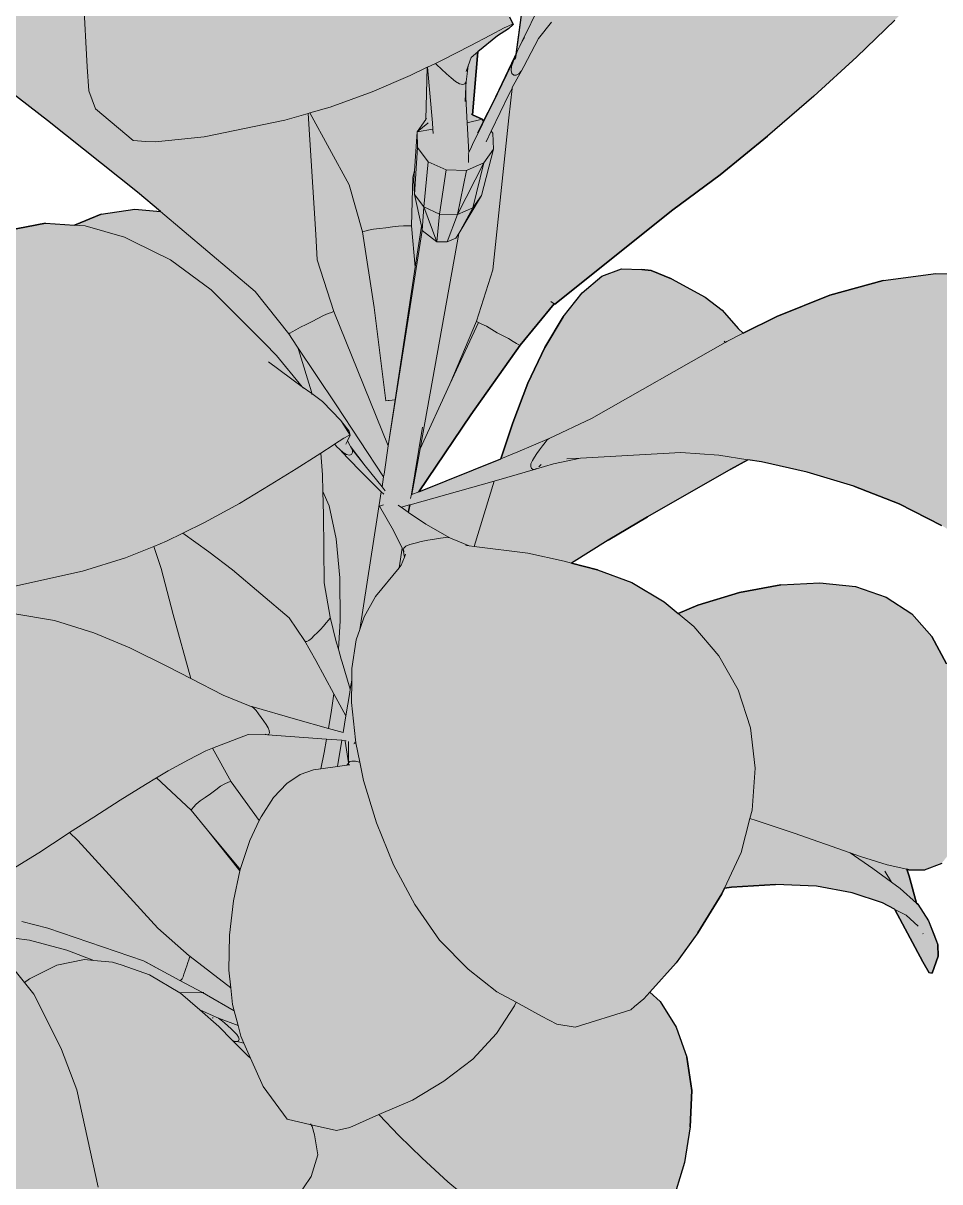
# Model space of a CAD drawing. Header units: millimetres. Extents: x 488786 to 747986, y 25193 to 95000.
# Drawn here: x 583467.5 to 583551.8, y 80775.9 to 80882.5 of the extents above; entities that cross this region are included whole.
import ezdxf

# ---------------------------------------------------------------- set-up
doc = ezdxf.new("R2010")
doc.units = ezdxf.units.MM
doc.layers.add('25. 255', color=255, linetype='Continuous')
doc.layers.add('6. FUR1', color=181, linetype='Continuous')
doc.layers.add('7. FUR2', color=241, linetype='Continuous', lineweight=5)

# ---------------------------------------------------------------- blocks, each defined once
blk = doc.blocks.new('YUHIHA_Accessory_Plant_LeafBranch_A_Plan', base_point=(63907.7, -72136.76))
at = {"layer": '25. 255'}
h = blk.add_hatch(color=256, dxfattribs=at)
h.dxf.hatch_style = 1
h.paths.add_polyline_path([(63725.71, -72048.84), (63726.68, -72043.89), (63728.52, -72040.27), (63731.35, -72037.25), (63735.1, -72034.92), (63739.67, -72033.4), (63744.98, -72032.79), (63750.76, -72033.01), (63756.74, -72033.95), (63759.19, -72034.6), (63760.84, -72031.55), (63763.59, -72028.29), (63766.83, -72025.95), (63770.4, -72024.46), (63774.14, -72023.81), (63777.12, -72023.92), (63776.72, -72023.42), (63775.13, -72020.96), (63774.18, -72018.8), (63773.9, -72016.91), (63773.92, -72016.81), (63770.04, -72012.88), (63766.44, -72008.68), (63763.47, -72004.53), (63761.3, -72000.54), (63760.1, -71996.86), (63759.86, -71993.48), (63760.56, -71990.41), (63761.28, -71989.22), (63761.39, -71985.76), (63762.35, -71981.95), (63765.44, -71975.32), (63767.67, -71972.08), (63768.41, -71971.23), (63769.27, -71970.6), (63773.95, -71967.91), (63774.87, -71967.47), (63778.79, -71967.04), (63782.89, -71966.9), (63786.39, -71967.4), (63789.98, -71968.66), (63793.34, -71970.93), (63796.38, -71974.07), (63799.03, -71977.93), (63801.21, -71982.36), (63801.87, -71975.37), (63802.08, -71975.39), (63802.19, -71975.4), (63805.61, -71975.71), (63805.71, -71975.72), (63805.92, -71975.74), (63805.17, -71984.37), (63804.77, -71991.4), (63805.04, -71995.86), (63808.67, -72008.09), (63809.3, -72009.97), (63809.51, -72009.48), (63811.44, -72005.87), (63813.95, -72002.64), (63816.97, -71999.94), (63817.76, -71999.47), (63818.93, -71994.16), (63820.45, -71989.27), (63822.31, -71985.1), (63824.51, -71981.85), (63827.03, -71979.52), (63829.87, -71978.13), (63833.02, -71977.66), (63834.18, -71977.64), (63837.5, -71978.02), (63841.55, -71979.2), (63846.91, -71981.79), (63851.14, -71984.34), (63853.8, -71985.19), (63857.33, -71986.53), (63858.76, -71987.23), (63861, -71989), (63861.58, -71989.85), (63862.71, -71991.67), (63862.82, -71994.03), (63861.95, -71996.87), (63860.19, -72000.16), (63857.59, -72003.87), (63854.21, -72007.94), (63850.39, -72012.06), (63852.45, -72015.22), (63852.98, -72016.38), (63853.39, -72017.64), (63853.37, -72018.16), (63853.59, -72018.31), (63858.07, -72022.38), (63860.48, -72025.19), (63861.5, -72026.2), (63862.52, -72027.59), (63862.79, -72029.24), (63862.57, -72029.85), (63863.98, -72031.46), (63864.29, -72030.93), (63864.08, -72031.58), (63864.19, -72031.71), (63864.26, -72031.51), (63864.24, -72031.77), (63864.28, -72031.8), (63867.02, -72035.69), (63870.98, -72043.66), (63871.37, -72044.87), (63871.47, -72045.39), (63871.42, -72047.69), (63871.16, -72051.22), (63870.45, -72052.57), (63869.07, -72053.72), (63865.6, -72056.5), (63862.96, -72057.88), (63865.53, -72059.61), (63870.12, -72063.38), (63874.31, -72067.59), (63878.06, -72072.19), (63881.34, -72077.13), (63884.13, -72082.37), (63886.16, -72087.29), (63888.32, -72086.45), (63891.72, -72085.55), (63895.22, -72085.17), (63895.54, -72085.18), (63895.89, -72084.81), (63898.24, -72083.06), (63900.63, -72081.95), (63903.07, -72081.53), (63906.36, -72081.99), (63908.11, -72082.5), (63909.15, -72083), (63912.49, -72084.84), (63915.3, -72087.33), (63916.1, -72088), (63918.32, -72078.27), (63922.25, -72058.66), (63923, -72055.37), (63923.72, -72052.63), (63924.45, -72050.48), (63925.27, -72048.92), (63926.21, -72047.98), (63928.1, -72047.54), (63929.74, -72047.76), (63932.4, -72048.93), (63934.04, -72050.06), (63936.54, -72050.7), (63940.18, -72051.81), (63941.38, -72052.24), (63942.63, -72051.9), (63946.13, -72051.01), (63948.77, -72050.78), (63952.53, -72050.67), (63956.47, -72051.3), (63959.56, -72052.65), (63962.21, -72054.73), (63964.29, -72057.49), (63965.68, -72060.85), (63966.28, -72064.73), (63966.16, -72068.96), (63965.41, -72073.33), (63964.1, -72077.63), (63962.32, -72081.69), (63960.3, -72085.51), (63954.82, -72093.93), (63956.19, -72093.52), (63959.26, -72092.71), (63961.72, -72092.21), (63963.59, -72092.06), (63964.9, -72092.32), (63965.68, -72093.03), (63966.13, -72093.77), (63966.4, -72094.84), (63966.68, -72097.84), (63966.59, -72098.26), (63972.52, -72092.69), (63975.41, -72089.65), (63978.29, -72086.39), (63980.6, -72083.48), (63978.84, -72080.28), (63976.76, -72076.93), (63972.37, -72070.23), (63970.36, -72066.95), (63968.66, -72063.75), (63967.31, -72060.82), (63965.61, -72055.3), (63965.44, -72054.42), (63966.48, -72053.11), (63968.5, -72050.98), (63970.2, -72050.17), (63974.89, -72048.91), (63979.17, -72047.99), (63983.66, -72047.62), (63988.26, -72047.94), (63992.54, -72049.31), (63996.3, -72051.61), (63999.35, -72054.75), (64001.51, -72058.62), (64002.58, -72063.13), (64002.68, -72068.05), (64001.91, -72073.15), (64000.37, -72078.21), (64000.11, -72078.86), (63999.53, -72080.09), (64000.28, -72081.02), (64001.66, -72083.79), (64002.22, -72086.64), (64002.34, -72087.36), (64002.03, -72090.18), (64000.73, -72092.9), (63998.37, -72095.41), (63995.18, -72097.65), (63991.36, -72099.58), (63987.13, -72101.12), (63986.16, -72101.36), (63985.42, -72102.49), (63982.5, -72107.54), (63978.94, -72113.92), (63979.99, -72114.06), (63987.26, -72109.6), (63994.26, -72105.13), (63994.46, -72105.01), (63998.39, -72102), (64007.85, -72091.17), (64014.75, -72082.67), (64021.3, -72074.28), (64028.53, -72064.9), (64030.02, -72063.18), (64031.16, -72062.25), (64032.01, -72062.15), (64032.98, -72062.58), (64033.54, -72063.21), (64035.84, -72066.07), (64038.04, -72071.95), (64039.13, -72073.18), (64042.49, -72075.47), (64045.57, -72078.32), (64047.87, -72081.27), (64049.93, -72084.09), (64050.96, -72087), (64051.19, -72088.06), (64051.18, -72091.02), (64050.01, -72093.89), (64047.63, -72096.62), (64043.99, -72099.14), (64039.38, -72101.39), (64034.09, -72103.3), (64028.38, -72104.81), (64022.56, -72105.85), (64016.92, -72106.53), (64001.82, -72107.77), (63996.68, -72109.19), (63996.63, -72109.2), (63983.18, -72114.48), (64011.83, -72118.29), (64016.26, -72117.6), (64017.48, -72117.52), (64021.65, -72117.97), (64022.43, -72117.89), (64022.31, -72117.72), (64021.86, -72116.58), (64021.48, -72115.44), (64022.85, -72110.57), (64024.23, -72109.24), (64026.35, -72108.09), (64032.53, -72105.18), (64036.74, -72103.64), (64041.05, -72102.43), (64045.03, -72101.86), (64048.47, -72101.85), (64051.16, -72102.34), (64052.88, -72103.27), (64053.42, -72104.58), (64053.4, -72105.79), (64052.46, -72108.79), (64055.24, -72106.84), (64058.93, -72104.05), (64062.61, -72101.12), (64066.16, -72098.15), (64069.47, -72095.26), (64075.09, -72090.16), (64077.43, -72088.17), (64079.5, -72086.7), (64081.33, -72085.85), (64084.1, -72085.45), (64085.81, -72085.8), (64086.29, -72086.09), (64087.4, -72087.58), (64089.98, -72090.79), (64092.7, -72095.21), (64094.07, -72098.2), (64095.7, -72102.64), (64096.48, -72107.58), (64096.13, -72111.71), (64094.7, -72115.58), (64092.23, -72119.05), (64088.72, -72121.95), (64084.22, -72124.15), (64079, -72125.65), (64073.34, -72126.48), (64067.51, -72126.64), (64061.78, -72126.16), (64056.26, -72125.29), (64048.24, -72123.34), (64047.63, -72126.21), (64046.51, -72128.36), (64055.28, -72130.25), (64060.56, -72131.89), (64065.73, -72133.83), (64070.51, -72136.31), (64074.72, -72139.24), (64078.17, -72142.55), (64080.69, -72146.17), (64082.09, -72150.01), (64082.42, -72153.99), (64081.74, -72158.01), (64079.87, -72162.56), (64077.43, -72166.35), (64074.24, -72170.04), (64072.2, -72172.12), (64067.52, -72176.04), (64066.39, -72176.62), (64065.8, -72176.88), (64064.08, -72177.78), (64063.12, -72178.25), (64062.59, -72178.17), (64062.21, -72177.55), (64061.86, -72176.06), (64061.02, -72172), (64060.34, -72168.87), (64059.39, -72165.17), (64058.14, -72161.06), (64056.51, -72156.72), (64054.44, -72152.35), (64052.07, -72148.07), (64049.55, -72144.04), (64046.99, -72140.4), (64044.55, -72137.3), (64043.86, -72136.52), (64043.45, -72138.05), (64042.59, -72139.43), (64043.33, -72147.9), (64042.37, -72153.07), (64041.69, -72154.04), (64041.02, -72154.95), (64039.56, -72154.99), (64037.25, -72154.16), (64034.01, -72152.44), (64030.5, -72150.25), (64032.31, -72154.2), (64032.98, -72158.19), (64032.58, -72162.1), (64031.18, -72165.86), (64028.54, -72170.03), (64025.45, -72173.26), (64021.65, -72176.33), (64013.95, -72180.96), (64011.37, -72181.9), (64010.59, -72182.3), (64009.41, -72182.69), (64008.89, -72182.76), (64008.7, -72182.33), (64008.91, -72180.22), (64008.97, -72178.23), (64008.95, -72175.38), (64008.76, -72171.82), (64008.29, -72167.71), (64007.47, -72163.18), (64006.18, -72158.4), (64004.55, -72153.54), (64002.69, -72148.81), (64000.71, -72144.38), (63998.73, -72140.45), (63997.04, -72137.42), (63995.07, -72140.15), (63994.89, -72140.94), (63995.03, -72147.52), (63994.03, -72150.94), (63993.73, -72151.37), (63993.18, -72151.87), (63992.48, -72151.45), (63991.56, -72150.56), (63989.47, -72147.7), (63989.31, -72147.18), (63989.33, -72146.77), (63989.82, -72145.2), (63988.78, -72143.9), (63986.06, -72140.82), (63982.97, -72137.55), (63979.67, -72134.22), (63976.35, -72130.99), (63973.17, -72127.98), (63969.65, -72124.89), (63969.38, -72125.4), (63967.24, -72129.04), (63965.35, -72131.86), (63963.9, -72133.52), (63965.05, -72134.77), (63965.72, -72135.58), (63966.32, -72135.39), (63969.21, -72135.01), (63971.69, -72135.37), (63973.74, -72136.55), (63974.57, -72137.22), (63975.7, -72138.23), (63976.58, -72139.42), (63978.24, -72142.35), (63978.66, -72143.16), (63979.78, -72146.64), (63981.22, -72149.81), (63983.03, -72154.59), (63983.73, -72157.44), (63984.33, -72161.94), (63983.93, -72166.8), (63982.56, -72170.31), (63980.13, -72173.35), (63976.71, -72175.82), (63972.36, -72177.64), (63972.46, -72177.63), (63976.28, -72177.17), (63979.87, -72177.3), (63983.33, -72177.96), (63985.4, -72178.66), (63985.97, -72178.89), (63988.85, -72179.93), (63989.6, -72180.5), (63990.11, -72181.04), (63992.26, -72185.89), (63992.62, -72187.22), (63992.72, -72192.88), (63992.47, -72197.87), (63991.67, -72202.56), (63990.1, -72207.2), (63987.54, -72211.28), (63984.14, -72214.66), (63980.04, -72217.21), (63975.38, -72218.81), (63970.33, -72219.32), (63965.09, -72218.86), (63963.93, -72218.57), (63963.3, -72221.09), (63961.85, -72224.99), (63959.66, -72228.59), (63957.9, -72231.38), (63956.54, -72232.45), (63957.84, -72236), (63958.73, -72240.67), (63958.64, -72245.15), (63957.61, -72249.34), (63955.68, -72253.17), (63952.88, -72256.55), (63949.26, -72259.4), (63948.59, -72259.88), (63945.33, -72261.92), (63941.83, -72263.65), (63937.21, -72265.36), (63936, -72265.74), (63934.7, -72265.86), (63930.83, -72265.95), (63930.8, -72265.95), (63929.76, -72265.99), (63929.18, -72265.95), (63928.51, -72265.65), (63925.14, -72262.69), (63923.84, -72260.56), (63922.75, -72257.7), (63922.08, -72254.04), (63921.74, -72249.76), (63921.68, -72245.01), (63921.69, -72244.41), (63921.64, -72244.45), (63920.76, -72244.97), (63917, -72246.9), (63912.32, -72248.39), (63905.14, -72249.61), (63903.89, -72249.79), (63900.3, -72249.7), (63898.18, -72249.81), (63895.47, -72249.59), (63894.42, -72249.06), (63893.2, -72248.41), (63892.07, -72247.21), (63891.24, -72245.27), (63890.93, -72242.42), (63891.07, -72238.75), (63891.55, -72234.39), (63892.3, -72229.45), (63893.23, -72224.05), (63894.29, -72218.42), (63895.45, -72212.79), (63896.66, -72207.4), (63897.89, -72202.52), (63898.38, -72200.7), (63897.56, -72198.34), (63895.51, -72189.07), (63895.01, -72183.78), (63895.1, -72182.44), (63895.21, -72181.08), (63898.38, -72176.5), (63900.14, -72175.63), (63900.53, -72175.57), (63900.53, -72175.54), (63897.88, -72167.85), (63889.81, -72169.3), (63887.46, -72169.8), (63887.13, -72169.9), (63891.46, -72187.04), (63892.36, -72191.79), (63892.89, -72196.47), (63893.01, -72200.92), (63892.69, -72204.97), (63891.88, -72208.45), (63890.55, -72211.2), (63888.71, -72213.24), (63886.41, -72214.58), (63882.84, -72215.52), (63879.79, -72215.56), (63876.11, -72215.16), (63873.19, -72214.42), (63867.58, -72212.69), (63867.41, -72212.69), (63867.27, -72212.69), (63864.98, -72213.03), (63862.14, -72212.79), (63860.72, -72212.32), (63860.13, -72211.79), (63859.55, -72211.06), (63859.62, -72209.7), (63860.26, -72207.71), (63861.4, -72205.1), (63862.97, -72201.91), (63864.89, -72198.14), (63867.07, -72193.99), (63867.28, -72193.61), (63863.27, -72193.49), (63859.21, -72193.04), (63857.17, -72193.22), (63854.45, -72193.29), (63854.12, -72193.26), (63853.87, -72193.65), (63851.5, -72195.75), (63851.08, -72195.99), (63848.33, -72197.46), (63846.02, -72198), (63844.44, -72200.6), (63842.16, -72202.89), (63839.35, -72204.61), (63837.44, -72205.24), (63843.06, -72209.29), (63844.56, -72210.42), (63845.44, -72211.21), (63845.67, -72211.71), (63845.11, -72212.46), (63844.78, -72212.65), (63841.44, -72214.37), (63839.88, -72214.84), (63834.87, -72215.7), (63833.6, -72216.25), (63833, -72222.09), (63831.95, -72226.14), (63830.3, -72230.11), (63827.93, -72233.54), (63825.01, -72236.28), (63821.7, -72238.21), (63818.18, -72239.21), (63814.6, -72239.14), (63812.02, -72238.4), (63809.41, -72238.87), (63806.29, -72238.68), (63804.02, -72237.95), (63805.73, -72240.16), (63812.43, -72248.34), (63818.77, -72255.81), (63825.12, -72263.21), (63825.95, -72264.36), (63826.06, -72264.96), (63825.29, -72265.73), (63820.81, -72267.34), (63818.81, -72267.67), (63812.58, -72267.89), (63811.57, -72268.13), (63809.97, -72269.01), (63805.49, -72272.72), (63802.38, -72274.47), (63799.9, -72275.27), (63797.43, -72276.12), (63794.16, -72275.99), (63793.76, -72276.78), (63792.27, -72278.19), (63789.42, -72279.54), (63787.02, -72279.97), (63783.04, -72279.99), (63783.47, -72281.89), (63784.25, -72286.17), (63784.75, -72290.17), (63784.89, -72293.77), (63784.62, -72296.92), (63783.91, -72299.59), (63782.7, -72301.76), (63780.95, -72303.39), (63778.81, -72304.8), (63776.78, -72305.68), (63774.33, -72306.27), (63773.51, -72306.44), (63771.32, -72306.44), (63766.92, -72306.62), (63762.95, -72306.45), (63759.35, -72305.74), (63756.9, -72304.96), (63756.14, -72304.58), (63753.26, -72303.03), (63751.05, -72300.7), (63749.53, -72297.69), (63748.74, -72294.09), (63748.73, -72289.98), (63749.53, -72285.46), (63751, -72280.73), (63753.05, -72276), (63755.52, -72271.47), (63758.32, -72267.34), (63761.31, -72263.57), (63769.07, -72254.68), (63770.75, -72251.34), (63770.78, -72251.28), (63768.86, -72248.73), (63768.68, -72247.96), (63769.18, -72247.67), (63770.31, -72247.26), (63772.41, -72246.18), (63774.08, -72240.63), (63773.31, -72240.05), (63773.22, -72239.85), (63772.05, -72241.3), (63769.02, -72245.18), (63767.44, -72249.53), (63765.52, -72254.16), (63763.51, -72258.3), (63761.48, -72261.78), (63759.45, -72264.42), (63757.48, -72266.04), (63755.53, -72266.7), (63753.57, -72266.43), (63752.44, -72266.2), (63750.51, -72265.11), (63750.4, -72265.04), (63750.26, -72265.17), (63746.36, -72267.54), (63742.34, -72269.23), (63738.31, -72270.14), (63734.44, -72270.17), (63730.85, -72269.22), (63727.64, -72267.4), (63724.89, -72264.78), (63722.68, -72261.47), (63721.09, -72257.57), (63719.92, -72253.58), (63719.33, -72250.19), (63718.92, -72245.65), (63718.93, -72244.6), (63719.14, -72243.45), (63720.9, -72240.35), (63721.85, -72240), (63724.62, -72240.39), (63729.75, -72241.76), (63732.06, -72242.48), (63734.25, -72240.99), (63738.38, -72238.41), (63743.03, -72235.7), (63747.97, -72233), (63752.96, -72230.45), (63757.9, -72228.22), (63770.33, -72222.02), (63770.38, -72222.06), (63774.26, -72219), (63780.03, -72213.68), (63786.21, -72207.77), (63778.18, -72209.15), (63776.42, -72212.16), (63774.29, -72215.42), (63772.08, -72218.3), (63769.85, -72220.71), (63767.67, -72222.51), (63765.58, -72223.62), (63763.65, -72223.91), (63761.86, -72223.45), (63761.02, -72223.16), (63759.36, -72222.04), (63756.68, -72219.72), (63755.39, -72218.23), (63754.3, -72216.29), (63753.97, -72215.75), (63750.62, -72216.61), (63745.44, -72217.51), (63740.33, -72217.79), (63735.48, -72217.42), (63731.06, -72216.37), (63727.26, -72214.63), (63724.27, -72212.16), (63722.1, -72209.09), (63720.75, -72205.52), (63720.22, -72201.57), (63720.17, -72201.05), (63720.39, -72196.87), (63721.14, -72193.19), (63721.31, -72192.48), (63723.63, -72185.54), (63724.03, -72184.55), (63726.98, -72180.92), (63727.37, -72181.19), (63727.98, -72181.41), (63730.41, -72184.48), (63732.05, -72186.51), (63734.19, -72189.01), (63736.8, -72191.78), (63739.82, -72194.64), (63743.22, -72197.39), (63746.97, -72199.87), (63750.88, -72202.02), (63754.78, -72203.83), (63755.98, -72204.29), (63757.68, -72203.78), (63766.1, -72201.09), (63770.09, -72199.76), (63773.84, -72198.39), (63771.62, -72197.3), (63768.8, -72195.48), (63766.25, -72193.13), (63765.22, -72191.82), (63763.28, -72192.17), (63759.29, -72192.5), (63755.44, -72192.4), (63751.88, -72191.84), (63748.74, -72190.81), (63746.18, -72189.26), (63744.21, -72187.25), (63742.83, -72184.84), (63742.05, -72182.08), (63741.95, -72181.47), (63741.74, -72178.48), (63742.04, -72175.09), (63743.23, -72170.02), (63744.92, -72165.99), (63745.33, -72165.22), (63745.72, -72164.76), (63746.34, -72164.24), (63748.04, -72163.97), (63749.43, -72164.31), (63749.6, -72164.39), (63749.5, -72163.73), (63749.37, -72161.15), (63749.28, -72161.02), (63748.63, -72159.32), (63748.26, -72156.98), (63748.45, -72155.96), (63749.32, -72154.54), (63749.48, -72154.59), (63749.59, -72154.63), (63749.93, -72155.76), (63751.44, -72161), (63751.46, -72161.04), (63752.43, -72161.83), (63754.96, -72163.32), (63758.06, -72164.6), (63761.7, -72165.54), (63765.7, -72166.16), (63766.37, -72166.21), (63766.71, -72165.76), (63769.61, -72162.7), (63772.16, -72160.44), (63775.08, -72158.31), (63774.35, -72157.25), (63773.39, -72154.63), (63773, -72151.73), (63773.22, -72148.63), (63774.07, -72145.42), (63775.25, -72142.31), (63777.24, -72138.72), (63774.65, -72133.86), (63772.39, -72128.37), (63770.7, -72122.74), (63770.62, -72122.68), (63769.86, -72122.06), (63767.77, -72119.42), (63766.59, -72116.09), (63766.28, -72112.19), (63766.82, -72107.85), (63768.19, -72103.18), (63769.45, -72100.36), (63769.58, -72099.11), (63770.75, -72093.29), (63772.48, -72087.61), (63774.76, -72082.13), (63777.58, -72076.9), (63780.89, -72071.97), (63781.99, -72070.64), (63780.39, -72070.27), (63778.27, -72071.01), (63773.97, -72072.46), (63769.66, -72073.82), (63765.48, -72075.02), (63761.58, -72076), (63758.11, -72076.68), (63755.21, -72077), (63752.87, -72076.91), (63751.09, -72076.37), (63749.84, -72075.35), (63749.36, -72074.54), (63748.65, -72073.13), (63748.23, -72071.07), (63746.23, -72071.83), (63742.68, -72072.93), (63739.55, -72073.55), (63736.86, -72073.6), (63734.62, -72072.98), (63732.53, -72071.86), (63729.79, -72068.96), (63729.38, -72068.3), (63728.47, -72065.06), (63727.35, -72061.75), (63726.07, -72056.71), (63725.77, -72053.56)])
at = {"layer": '6. FUR1'}
for p, q in [((63775.25, -72142.31), (63777.24, -72138.72)), ((63774.07, -72145.42), (63775.25, -72142.31)), ((63774.07, -72145.42), (63773.22, -72148.63)), ((63773.22, -72148.63), (63773, -72151.73)), ((63773.39, -72154.63), (63773, -72151.73)), ((63749.32, -72154.54), (63748.45, -72155.96)), ((63749.32, -72154.54), (63749.48, -72154.59)), ((63749.48, -72154.59), (63749.59, -72154.63)), ((63749.93, -72155.76), (63749.59, -72154.63)), ((63774.35, -72157.25), (63773.39, -72154.63)), ((63751.44, -72161), (63749.93, -72155.76)), ((63748.45, -72155.96), (63748.26, -72156.98)), ((63748.4, -72157.86), (63748.26, -72156.98)), ((63748.63, -72159.32), (63748.4, -72157.86)), ((63775.08, -72158.31), (63774.35, -72157.25)), ((63772.16, -72160.44), (63775.08, -72158.31)), ((63749.28, -72161.02), (63748.63, -72159.32)), ((63749.28, -72161.02), (63749.37, -72161.15)), ((63751.44, -72161), (63751.46, -72161.04)), ((63751.46, -72161.04), (63752.43, -72161.83)), ((63769.61, -72162.7), (63772.16, -72160.44)), ((63749.37, -72161.15), (63749.5, -72163.73)), ((63752.43, -72161.83), (63754.96, -72163.32)), ((63769.61, -72162.7), (63766.71, -72165.76)), ((63746.34, -72164.24), (63748.04, -72163.97)), ((63749.43, -72164.31), (63748.04, -72163.97)), ((63749.6, -72164.39), (63749.43, -72164.31)), ((63749.5, -72163.73), (63749.6, -72164.39)), ((63754.96, -72163.32), (63758.06, -72164.6)), ((63758.06, -72164.6), (63761.7, -72165.54)), ((63765.7, -72166.16), (63761.7, -72165.54)), ((63766.37, -72166.21), (63765.7, -72166.16)), ((63766.71, -72165.76), (63766.37, -72166.21)), ((63742.05, -72182.08), (63742.83, -72184.84)), ((63744.21, -72187.25), (63742.83, -72184.84)), ((63746.18, -72189.26), (63744.21, -72187.25)), ((63748.74, -72190.81), (63746.18, -72189.26)), ((63751.88, -72191.84), (63748.74, -72190.81)), ((63755.44, -72192.4), (63751.88, -72191.84)), ((63763.28, -72192.17), (63765.22, -72191.82)), ((63766.25, -72193.13), (63765.22, -72191.82)), ((63755.44, -72192.4), (63759.29, -72192.5)), ((63759.29, -72192.5), (63763.28, -72192.17)), ((63768.8, -72195.48), (63766.25, -72193.13)), ((63743.22, -72197.39), (63739.82, -72194.64)), ((63771.62, -72197.3), (63768.8, -72195.48)), ((63771.62, -72197.3), (63773.84, -72198.39)), ((63746.97, -72199.87), (63743.22, -72197.39)), ((63770.09, -72199.76), (63773.84, -72198.39)), ((63746.97, -72199.87), (63750.88, -72202.02)), ((63770.09, -72199.76), (63766.1, -72201.09)), ((63750.88, -72202.02), (63754.78, -72203.83)), ((63754.78, -72203.83), (63755.98, -72204.29)), ((63757.68, -72203.78), (63755.98, -72204.29)), ((63786.21, -72207.77), (63778.18, -72209.15)), ((63786.21, -72207.77), (63780.03, -72213.68)), ((63776.42, -72212.16), (63778.18, -72209.15)), ((63774.29, -72215.42), (63776.42, -72212.16)), ((63780.03, -72213.68), (63774.26, -72219)), ((63772.08, -72218.3), (63774.29, -72215.42)), ((63735.48, -72217.42), (63731.06, -72216.37)), ((63750.62, -72216.61), (63753.97, -72215.75)), ((63753.97, -72215.75), (63754.3, -72216.29)), ((63755.39, -72218.23), (63754.3, -72216.29)), ((63740.33, -72217.79), (63735.48, -72217.42)), ((63740.33, -72217.79), (63745.44, -72217.51)), ((63745.44, -72217.51), (63750.62, -72216.61)), ((63756.68, -72219.72), (63755.39, -72218.23)), ((63769.85, -72220.71), (63772.08, -72218.3)), ((63759.36, -72222.04), (63756.68, -72219.72)), ((63774.26, -72219), (63770.38, -72222.06)), ((63769.85, -72220.71), (63767.67, -72222.51)), ((63770.33, -72222.02), (63757.9, -72228.22)), ((63759.36, -72222.04), (63761.02, -72223.16)), ((63767.67, -72222.51), (63765.58, -72223.62)), ((63770.38, -72222.06), (63770.33, -72222.02)), ((63761.02, -72223.16), (63761.86, -72223.45)), ((63763.65, -72223.91), (63761.86, -72223.45)), ((63765.58, -72223.62), (63763.65, -72223.91)), ((63757.9, -72228.22), (63752.96, -72230.45)), ((63752.96, -72230.45), (63747.97, -72233)), ((63743.03, -72235.7), (63747.97, -72233)), ((63738.38, -72238.41), (63743.03, -72235.7)), ((63734.25, -72240.99), (63738.38, -72238.41)), ((63806.29, -72238.68), (63804.02, -72237.95)), ((63804.02, -72237.95), (63805.73, -72240.16)), ((63809.41, -72238.87), (63806.29, -72238.68)), ((63809.41, -72238.87), (63812.02, -72238.4)), ((63814.6, -72239.14), (63812.02, -72238.4)), ((63773.22, -72239.85), (63772.05, -72241.3)), ((63773.22, -72239.85), (63773.31, -72240.05)), ((63814.6, -72239.14), (63818.18, -72239.21)), ((63774.08, -72240.63), (63772.41, -72246.18)), ((63773.31, -72240.05), (63774.08, -72240.63)), ((63772.05, -72241.3), (63769.15, -72245.02)), ((63769.01, -72245.21), (63767.44, -72249.53)), ((63769.02, -72245.18), (63769.01, -72245.21)), ((63769.15, -72245.02), (63769.02, -72245.18)), ((63770.31, -72247.26), (63772.41, -72246.18)), ((63769.18, -72247.67), (63770.31, -72247.26)), ((63769.18, -72247.67), (63768.68, -72247.96)), ((63768.86, -72248.73), (63768.68, -72247.96))]:
    blk.add_line(p, q, dxfattribs=at)
for points in [[(63818.18, -72239.21), (63814.6, -72239.14), (63812.02, -72238.4), (63809.41, -72238.87), (63806.29, -72238.68), (63804.02, -72237.95), (63805.73, -72240.16), (63812.43, -72248.34), (63818.77, -72255.81)], [(63768.86, -72248.73), (63768.68, -72247.96), (63769.18, -72247.67), (63770.31, -72247.26), (63772.41, -72246.18), (63774.08, -72240.63), (63773.31, -72240.05), (63773.22, -72239.85), (63772.05, -72241.3), (63769.02, -72245.18), (63767.44, -72249.53)], [(63734.25, -72240.99), (63738.38, -72238.41), (63743.03, -72235.7), (63747.97, -72233), (63752.96, -72230.45), (63757.9, -72228.22), (63770.33, -72222.02), (63770.38, -72222.06), (63774.26, -72219), (63780.03, -72213.68), (63786.21, -72207.77), (63778.18, -72209.15), (63776.42, -72212.16), (63774.29, -72215.42), (63772.08, -72218.3), (63769.85, -72220.71), (63767.67, -72222.51), (63765.58, -72223.62), (63763.65, -72223.91), (63761.86, -72223.45), (63761.02, -72223.16), (63759.36, -72222.04), (63756.68, -72219.72), (63755.39, -72218.23), (63754.3, -72216.29), (63753.97, -72215.75), (63750.62, -72216.61), (63745.44, -72217.51), (63740.33, -72217.79), (63735.48, -72217.42), (63731.06, -72216.37)], [(63739.82, -72194.64), (63743.22, -72197.39), (63746.97, -72199.87), (63750.88, -72202.02), (63754.78, -72203.83), (63755.98, -72204.29), (63757.68, -72203.78), (63766.1, -72201.09), (63770.09, -72199.76), (63773.84, -72198.39), (63771.62, -72197.3), (63768.8, -72195.48), (63766.25, -72193.13), (63765.22, -72191.82), (63763.28, -72192.17), (63759.29, -72192.5), (63755.44, -72192.4), (63751.88, -72191.84), (63748.74, -72190.81), (63746.18, -72189.26), (63744.21, -72187.25), (63742.83, -72184.84), (63742.05, -72182.08)], [(63746.34, -72164.24), (63748.04, -72163.97), (63749.43, -72164.31), (63749.6, -72164.39), (63749.5, -72163.73), (63749.37, -72161.15), (63749.28, -72161.02), (63748.63, -72159.32), (63748.26, -72156.98), (63748.45, -72155.96), (63749.32, -72154.54), (63749.48, -72154.59), (63749.59, -72154.63), (63749.93, -72155.76), (63751.44, -72161), (63751.46, -72161.04), (63752.43, -72161.83), (63754.96, -72163.32), (63758.06, -72164.6), (63761.7, -72165.54), (63765.7, -72166.16), (63766.37, -72166.21), (63766.71, -72165.76), (63769.61, -72162.7), (63772.16, -72160.44), (63775.08, -72158.31), (63774.35, -72157.25), (63773.39, -72154.63), (63773, -72151.73), (63773.22, -72148.63), (63774.07, -72145.42), (63775.25, -72142.31), (63777.24, -72138.72)]]:
    blk.add_lwpolyline(points, dxfattribs=at)
at = {"layer": '7. FUR2'}
for p, q in [((63794.9, -72142.59), (63796.93, -72145.15)), ((63796.93, -72145.15), (63798.79, -72147.76)), ((63809.12, -72148.28), (63810.95, -72146.52)), ((63798.79, -72147.76), (63800.43, -72150.25)), ((63808.11, -72150.09), (63809.12, -72148.28)), ((63800.43, -72150.25), (63801.81, -72152.49)), ((63808.11, -72150.09), (63808, -72151.95)), ((63828.53, -72160.6), (63828.48, -72151.41)), ((63801.82, -72152.52), (63798.53, -72153.18)), ((63801.82, -72152.52), (63801.81, -72152.49)), ((63804.69, -72151.93), (63801.82, -72152.52)), ((63804.69, -72151.93), (63805.94, -72151.9)), ((63808.12, -72152.92), (63805.94, -72151.9)), ((63808.07, -72152.75), (63808, -72151.95)), ((63795.35, -72154.28), (63798.53, -72153.18)), ((63808.07, -72152.75), (63808.12, -72152.92)), ((63810.18, -72153.88), (63808.12, -72152.92)), ((63808.12, -72152.92), (63808.15, -72153.01)), ((63795.35, -72154.28), (63792.3, -72155.7)), ((63810.18, -72153.88), (63811.69, -72157.27)), ((63792.3, -72155.7), (63789.68, -72157.53)), ((63782.48, -72156.58), (63777.13, -72157.09)), ((63784.07, -72157.23), (63782.48, -72156.58)), ((63775.08, -72158.31), (63775.75, -72157.82)), ((63775.75, -72157.82), (63776.74, -72157.29)), ((63777.13, -72157.09), (63776.74, -72157.29)), ((63785.31, -72158.24), (63784.07, -72157.23)), ((63787.53, -72159.68), (63789.68, -72157.53)), ((63811.69, -72157.27), (63812.28, -72160.08)), ((63749.38, -72158.29), (63749.38, -72158.26)), ((63787.32, -72159.99), (63785.31, -72158.24)), ((63749.68, -72159.05), (63750.52, -72160.28)), ((63787.32, -72159.99), (63787.53, -72159.68)), ((63788.85, -72161.28), (63787.32, -72159.99)), ((63750.52, -72160.28), (63751.44, -72161)), ((63812.46, -72160.29), (63812.28, -72160.08)), ((63812.28, -72160.08), (63812.59, -72161.56)), ((63812.46, -72160.29), (63813.51, -72161.93)), ((63829.14, -72164.53), (63828.53, -72160.6)), ((63749.37, -72161.15), (63750.57, -72162.78)), ((63791, -72163.88), (63788.85, -72161.28)), ((63812.59, -72161.56), (63813.18, -72161.83)), ((63812.59, -72161.56), (63812.73, -72162.23)), ((63812.95, -72162.01), (63813.03, -72161.88)), ((63812.95, -72162.21), (63812.95, -72162.01)), ((63813.03, -72161.88), (63813.18, -72161.83)), ((63813.18, -72161.83), (63813.37, -72161.89)), ((63813.37, -72161.89), (63813.58, -72162.04)), ((63813.37, -72161.89), (63813.51, -72161.93)), ((63813.51, -72161.93), (63813.58, -72162.04)), ((63813.58, -72162.04), (63814.53, -72163.54)), ((63750.57, -72162.78), (63751.21, -72163.51)), ((63812.78, -72163.26), (63812.73, -72162.23)), ((63813.06, -72162.47), (63812.95, -72162.21)), ((63813.24, -72162.76), (63813.06, -72162.47)), ((63813.46, -72163.08), (63813.24, -72162.76)), ((63813.7, -72163.41), (63813.46, -72163.08)), ((63751.21, -72163.51), (63751.59, -72164.65)), ((63751.21, -72163.51), (63752.63, -72165.12)), ((63792.99, -72167.05), (63791, -72163.88)), ((63812.78, -72163.26), (63814.41, -72164.3)), ((63812.84, -72164.64), (63812.78, -72163.26)), ((63813.95, -72163.75), (63813.7, -72163.41)), ((63814.2, -72164.06), (63813.95, -72163.75)), ((63814.41, -72164.3), (63814.2, -72164.06)), ((63814.6, -72164.44), (63814.41, -72164.3)), ((63815.92, -72165.4), (63814.53, -72163.54)), ((63751.27, -72165.17), (63749.6, -72164.39)), ((63751.27, -72165.17), (63753.51, -72166.44)), ((63752.63, -72165.12), (63754.36, -72166.94)), ((63812.7, -72166.79), (63812.87, -72165.25)), ((63812.84, -72164.64), (63815.02, -72166.64)), ((63812.87, -72165.25), (63812.84, -72164.64)), ((63814.6, -72164.44), (63815.92, -72165.4)), ((63814.91, -72164.43), (63814.88, -72164.44)), ((63814.93, -72164.4), (63814.91, -72164.43)), ((63829.33, -72165.4), (63829.14, -72164.53)), ((63753.51, -72166.44), (63754.36, -72166.94)), ((63766.37, -72166.21), (63764.17, -72169.1)), ((63817.32, -72167.27), (63815.92, -72165.4)), ((63829.33, -72165.4), (63830.54, -72170.01)), ((63759.03, -72169.8), (63754.36, -72166.94)), ((63794.55, -72170.72), (63792.99, -72167.05)), ((63812.53, -72168.4), (63812.7, -72166.79)), ((63812.7, -72166.79), (63815.77, -72170.39)), ((63815.02, -72166.64), (63815.34, -72166.91)), ((63815.28, -72166.9), (63815.23, -72166.89)), ((63817.38, -72167.32), (63815.34, -72166.91)), ((63815.34, -72166.91), (63817.14, -72168.44)), ((63817.32, -72167.27), (63817.38, -72167.32)), ((63817.38, -72167.32), (63819.77, -72169.52)), ((63812.53, -72168.4), (63811.81, -72171.55)), ((63816.79, -72168.7), (63816.92, -72168.54)), ((63816.92, -72168.54), (63817.05, -72168.45)), ((63817.05, -72168.45), (63817.14, -72168.44)), ((63817.14, -72168.44), (63818.07, -72169.23)), ((63764.17, -72169.1), (63762.72, -72171.99)), ((63816.07, -72169.89), (63816.22, -72169.62)), ((63816.22, -72169.62), (63816.38, -72169.38)), ((63816.38, -72169.38), (63816.54, -72169.14)), ((63816.54, -72169.14), (63816.67, -72168.91)), ((63816.67, -72168.91), (63816.79, -72168.7)), ((63818.07, -72169.23), (63820.04, -72170.89)), ((63818.07, -72169.23), (63819.86, -72170.78)), ((63822.04, -72170.93), (63819.77, -72169.52)), ((63759.03, -72169.8), (63762.21, -72171.69)), ((63815.77, -72170.39), (63815.83, -72170.3)), ((63815.79, -72170.42), (63815.77, -72170.39)), ((63815.79, -72170.42), (63815.82, -72170.46)), ((63815.82, -72170.46), (63818.12, -72173.56)), ((63815.83, -72170.3), (63815.95, -72170.13)), ((63815.95, -72170.13), (63816.07, -72169.89)), ((63830.54, -72170.01), (63831.15, -72171.24)), ((63762.72, -72171.99), (63762.21, -72171.69)), ((63795.68, -72174.71), (63794.55, -72170.72)), ((63811.81, -72171.55), (63810.79, -72174.57)), ((63820.04, -72170.89), (63819.86, -72170.78)), ((63828.02, -72175.69), (63820.04, -72170.89)), ((63822.04, -72170.93), (63822.84, -72171.37)), ((63824.51, -72171.9), (63822.84, -72171.37)), ((63827.92, -72172.2), (63830.65, -72171.5)), ((63831.15, -72171.24), (63830.65, -72171.5)), ((63831.15, -72171.24), (63832.54, -72174.03)), ((63762.37, -72172.69), (63761.29, -72176.41)), ((63762.72, -72171.99), (63762.37, -72172.69)), ((63824.51, -72171.9), (63826.74, -72173.35)), ((63825.31, -72172.16), (63824.51, -72171.9)), ((63825.31, -72172.16), (63827.92, -72172.2)), ((63823.63, -72183.01), (63818.12, -72173.56)), ((63829.88, -72174.97), (63826.74, -72173.35)), ((63796.42, -72178.82), (63795.68, -72174.71)), ((63810.79, -72174.57), (63809.63, -72177.12)), ((63829.88, -72174.97), (63833.27, -72176.14)), ((63830.23, -72176.79), (63828.02, -72175.69)), ((63761.29, -72176.41), (63760.93, -72180.14)), ((63809.54, -72177.32), (63808.15, -72179.67)), ((63809.58, -72177.23), (63809.54, -72177.32)), ((63809.63, -72177.12), (63809.58, -72177.23)), ((63809.58, -72177.23), (63809.66, -72177.42)), ((63811.75, -72181.42), (63809.63, -72177.12)), ((63809.66, -72177.42), (63811.75, -72181.42)), ((63796.75, -72182.87), (63796.42, -72178.82)), ((63760.93, -72180.14), (63761.3, -72183.78)), ((63806.91, -72181.3), (63808.15, -72179.67)), ((63806.68, -72181.59), (63806.91, -72181.3)), ((63806.91, -72181.3), (63808.69, -72185.31)), ((63805.19, -72183.08), (63806.68, -72181.59)), ((63811.75, -72181.42), (63812.85, -72183.52)), ((63827.38, -72182.65), (63830.19, -72181.64)), ((63796.73, -72184.58), (63796.75, -72182.87)), ((63805.19, -72183.08), (63803.72, -72184.09)), ((63824.21, -72183.86), (63823.63, -72183.01)), ((63824.55, -72183.73), (63827.38, -72182.65)), ((63761.3, -72183.78), (63762.38, -72187.21)), ((63797.68, -72184.54), (63797.77, -72184.55)), ((63797.77, -72184.55), (63797.79, -72184.59)), ((63797.77, -72184.55), (63797.97, -72184.56)), ((63797.78, -72184.71), (63797.97, -72184.56)), ((63797.97, -72184.56), (63798.84, -72184.62)), ((63802.33, -72184.62), (63803.72, -72184.09)), ((63811.33, -72184.41), (63810.77, -72184.63)), ((63811.84, -72184.2), (63811.33, -72184.41)), ((63812.27, -72183.97), (63811.84, -72184.2)), ((63812.58, -72183.76), (63812.27, -72183.97)), ((63812.77, -72183.61), (63812.58, -72183.76)), ((63812.85, -72183.52), (63812.77, -72183.61)), ((63812.85, -72183.52), (63815.32, -72187.11)), ((63821.74, -72184.8), (63824.21, -72183.86)), ((63824.21, -72183.86), (63824.55, -72183.73)), ((63796.71, -72186.41), (63796.73, -72184.58)), ((63796.77, -72184.6), (63796.73, -72184.58)), ((63797.12, -72184.76), (63796.77, -72184.6)), ((63797.42, -72184.84), (63797.12, -72184.76)), ((63797.37, -72186.67), (63797.76, -72184.74)), ((63797.63, -72184.83), (63797.42, -72184.84)), ((63797.76, -72184.74), (63797.63, -72184.83)), ((63797.64, -72186.77), (63797.76, -72184.74)), ((63797.76, -72184.74), (63797.78, -72184.71)), ((63797.78, -72184.64), (63797.79, -72184.59)), ((63797.94, -72186.91), (63798.84, -72184.62)), ((63798.84, -72184.62), (63800.38, -72184.74)), ((63799.76, -72186.15), (63800.38, -72184.74)), ((63800.38, -72184.74), (63801.06, -72184.79)), ((63801.06, -72184.79), (63802.33, -72184.62)), ((63808.69, -72185.31), (63808.73, -72185.28)), ((63808.75, -72185.35), (63808.69, -72185.31)), ((63808.69, -72185.31), (63809.72, -72188.68)), ((63808.95, -72185.33), (63808.75, -72185.35)), ((63809.29, -72185.26), (63808.95, -72185.33)), ((63809.73, -72185.11), (63809.29, -72185.26)), ((63810.23, -72184.88), (63809.73, -72185.11)), ((63810.77, -72184.63), (63810.23, -72184.88)), ((63821.74, -72184.8), (63819.02, -72185.81)), ((63796.71, -72186.67), (63796.33, -72190.13)), ((63796.93, -72186.36), (63796.71, -72186.41)), ((63796.71, -72186.41), (63796.87, -72186.51)), ((63796.71, -72186.67), (63796.71, -72186.41)), ((63799.76, -72186.15), (63799.29, -72187.3)), ((63819.02, -72185.81), (63816.46, -72186.73)), ((63764.07, -72190.35), (63762.38, -72187.21)), ((63797.11, -72189.04), (63797.67, -72187.57)), ((63797.54, -72186.76), (63797.94, -72186.91)), ((63797.67, -72187.57), (63797.65, -72187.56)), ((63798.91, -72188.23), (63797.67, -72187.57)), ((63797.94, -72186.91), (63799.29, -72187.3)), ((63799.29, -72187.3), (63804.53, -72188.83)), ((63814.14, -72187.51), (63812.11, -72188.11)), ((63815.32, -72187.11), (63814.14, -72187.51)), ((63816.46, -72186.73), (63815.32, -72187.11)), ((63798.91, -72188.23), (63798.27, -72189.8)), ((63801.69, -72189.69), (63798.91, -72188.23)), ((63809.72, -72188.68), (63806.26, -72189.25)), ((63810.38, -72188.57), (63809.72, -72188.68)), ((63812.11, -72188.11), (63810.38, -72188.57)), ((63796.29, -72191.05), (63797.11, -72189.04)), ((63797.11, -72189.04), (63797.76, -72191.25)), ((63798.27, -72189.8), (63797.76, -72191.25)), ((63801.69, -72189.69), (63805.37, -72191.68)), ((63804.27, -72189.18), (63804.3, -72188.98)), ((63804.33, -72189.46), (63804.27, -72189.18)), ((63804.3, -72188.98), (63804.39, -72188.86)), ((63804.44, -72189.78), (63804.33, -72189.46)), ((63804.39, -72188.86), (63804.53, -72188.83)), ((63804.58, -72190.13), (63804.44, -72189.78)), ((63804.53, -72188.83), (63804.71, -72188.92)), ((63804.53, -72188.83), (63806.26, -72189.25)), ((63765.22, -72191.82), (63764.07, -72190.35)), ((63796.33, -72190.13), (63795.88, -72192.13)), ((63804.74, -72190.5), (63804.58, -72190.13)), ((63804.91, -72190.89), (63804.74, -72190.5)), ((63805.08, -72191.23), (63804.91, -72190.89)), ((63795.88, -72192.13), (63796.21, -72191.33)), ((63796.21, -72191.33), (63796.29, -72191.05)), ((63796.21, -72191.33), (63796.39, -72193.91)), ((63797.76, -72191.25), (63798.73, -72194.57)), ((63805.23, -72191.5), (63805.08, -72191.23)), ((63805.37, -72191.68), (63805.23, -72191.5)), ((63805.51, -72191.75), (63805.37, -72191.68)), ((63805.56, -72191.74), (63805.51, -72191.75)), ((63805.51, -72191.75), (63807.74, -72193.26)), ((63795.88, -72192.13), (63795.64, -72193.16)), ((63795.64, -72193.16), (63794.7, -72195.67)), ((63796.39, -72193.91), (63796.41, -72194.22)), ((63810.32, -72195.38), (63807.74, -72193.26)), ((63796.48, -72195.15), (63795.77, -72197.68)), ((63796.41, -72194.22), (63796.48, -72195.15)), ((63796.48, -72195.15), (63796.53, -72195.86)), ((63798.73, -72194.57), (63799.38, -72196.59)), ((63794.7, -72195.67), (63794.19, -72196.51)), ((63796.53, -72195.86), (63796.61, -72198.21)), ((63810.69, -72201.48), (63810.32, -72195.38)), ((63812.14, -72196.87), (63810.32, -72195.38)), ((63789.58, -72208.49), (63794.19, -72196.51)), ((63794.19, -72196.51), (63793.54, -72197.58)), ((63797.37, -72197.53), (63797.72, -72197.28)), ((63797.72, -72197.28), (63798.07, -72197.05)), ((63798.07, -72197.05), (63798.41, -72196.85)), ((63798.41, -72196.85), (63798.7, -72196.66)), ((63798.7, -72196.66), (63798.96, -72196.52)), ((63798.96, -72196.52), (63799.17, -72196.47)), ((63799.17, -72196.47), (63799.32, -72196.49)), ((63799.32, -72196.49), (63799.38, -72196.59)), ((63799.38, -72196.59), (63800.29, -72198.94)), ((63812.14, -72196.87), (63815.22, -72199.32)), ((63773.84, -72198.39), (63774.48, -72198.71)), ((63792.13, -72199.18), (63793.54, -72197.58)), ((63794.97, -72201.56), (63795.77, -72197.68)), ((63796.61, -72198.21), (63796.47, -72201.41)), ((63796.61, -72198.21), (63796.65, -72198.09)), ((63796.65, -72198.09), (63796.81, -72197.95)), ((63796.81, -72197.95), (63797.06, -72197.76)), ((63797.06, -72197.76), (63797.37, -72197.53)), ((63774.48, -72198.71), (63777.59, -72200.13)), ((63792.13, -72199.18), (63789.45, -72201.32)), ((63804.47, -72204.34), (63800.29, -72198.94)), ((63815.22, -72199.32), (63818.16, -72201.36)), ((63782.28, -72201.78), (63777.59, -72200.13)), ((63766.1, -72201.09), (63761.9, -72202.45)), ((63788.77, -72202.16), (63789.22, -72201.5)), ((63788.78, -72203.01), (63789.45, -72201.32)), ((63789.45, -72201.32), (63789.22, -72201.5)), ((63794.54, -72205.14), (63794.97, -72201.56)), ((63795.22, -72207.54), (63796.47, -72201.41)), ((63810.87, -72205.83), (63810.69, -72201.48)), ((63818.16, -72201.36), (63821.47, -72203.22)), ((63761.9, -72202.45), (63757.68, -72203.78)), ((63779.23, -72207.28), (63782.28, -72201.78)), ((63782.73, -72201.94), (63782.28, -72201.78)), ((63784.1, -72202.89), (63782.73, -72201.94)), ((63783.01, -72202.04), (63782.73, -72201.94)), ((63788.61, -72202.4), (63788.77, -72202.16)), ((63788.68, -72202.68), (63788.73, -72202.82)), ((63788.73, -72202.82), (63788.77, -72202.16)), ((63784.31, -72203.04), (63784.1, -72202.89)), ((63784.67, -72203.13), (63784.31, -72203.04)), ((63786.2, -72204.71), (63784.31, -72203.04)), ((63785.15, -72203.18), (63784.67, -72203.13)), ((63785.72, -72203.21), (63785.15, -72203.18)), ((63786.34, -72203.23), (63785.72, -72203.21)), ((63786.96, -72203.24), (63786.34, -72203.23)), ((63787.53, -72203.23), (63786.96, -72203.24)), ((63788.03, -72203.21), (63787.53, -72203.23)), ((63788.41, -72203.13), (63788.03, -72203.21)), ((63788.64, -72202.99), (63788.41, -72203.13)), ((63788.73, -72202.82), (63788.64, -72202.99)), ((63788.78, -72203.01), (63788.73, -72202.82)), ((63789.22, -72204.78), (63788.78, -72203.01)), ((63825.07, -72204.66), (63821.47, -72203.22)), ((63755.98, -72204.29), (63758.5, -72205.25)), ((63787.52, -72206.1), (63786.2, -72204.71)), ((63790.02, -72207.24), (63789.22, -72204.78)), ((63806.26, -72206.42), (63804.47, -72204.34)), ((63758.5, -72205.25), (63761.87, -72206.24)), ((63794.54, -72208.23), (63794.54, -72205.14)), ((63811.1, -72207.98), (63810.87, -72205.83)), ((63771.01, -72207.66), (63761.87, -72206.24)), ((63787.25, -72206.75), (63779.23, -72207.28)), ((63787.25, -72206.75), (63787.52, -72206.1)), ((63787.3, -72206.76), (63787.25, -72206.75)), ((63787.3, -72206.76), (63787.55, -72206.13)), ((63788.1, -72206.71), (63787.3, -72206.76)), ((63787.55, -72206.13), (63787.52, -72206.1)), ((63788.1, -72206.71), (63787.55, -72206.13)), ((63788.21, -72206.83), (63788.1, -72206.71)), ((63788.33, -72206.95), (63788.21, -72206.83)), ((63806.26, -72206.42), (63808.22, -72208.61)), ((63771.01, -72207.66), (63773.55, -72207.68)), ((63772.24, -72207.85), (63771.01, -72207.66)), ((63775.27, -72207.54), (63773.55, -72207.68)), ((63774.67, -72207.87), (63774.7, -72207.84)), ((63774.7, -72207.84), (63774.94, -72207.68)), ((63775.16, -72207.58), (63775.27, -72207.54)), ((63778, -72207.36), (63775.27, -72207.54)), ((63775.27, -72207.54), (63775.48, -72207.56)), ((63775.48, -72207.56), (63775.61, -72207.68)), ((63775.64, -72207.88), (63775.57, -72208.12)), ((63775.61, -72207.68), (63775.64, -72207.88)), ((63779.23, -72207.28), (63778, -72207.36)), ((63784.63, -72213.51), (63786.97, -72207.53)), ((63785.26, -72211.6), (63786.89, -72207.65)), ((63786.89, -72207.65), (63786.21, -72207.77)), ((63786.97, -72207.53), (63787.02, -72207.45)), ((63787.02, -72207.45), (63787.07, -72207.33)), ((63789.64, -72207.28), (63790.02, -72207.24)), ((63795.22, -72207.54), (63794.82, -72209.65)), ((63811.1, -72207.98), (63809.87, -72208.2)), ((63813.87, -72207.48), (63811.1, -72207.98)), ((63813.87, -72207.48), (63817.99, -72207.11)), ((63817.99, -72207.11), (63825.21, -72207.08)), ((63774.84, -72208.93), (63774.54, -72209.22)), ((63775.12, -72208.65), (63774.84, -72208.93)), ((63775.38, -72208.38), (63775.12, -72208.65)), ((63775.57, -72208.12), (63775.38, -72208.38)), ((63789.08, -72209.79), (63789.42, -72208.92)), ((63789.21, -72208.5), (63789.42, -72208.92)), ((63789.39, -72208.24), (63789.58, -72208.49)), ((63789.42, -72208.92), (63790.53, -72211.14)), ((63789.58, -72208.49), (63790.94, -72210.56)), ((63794.82, -72209.65), (63794.54, -72208.23)), ((63808.22, -72208.61), (63806.07, -72209.14)), ((63809.87, -72208.2), (63808.22, -72208.61)), ((63773.44, -72210.04), (63769.24, -72211.02)), ((63776.51, -72209.44), (63773.44, -72210.04)), ((63773.64, -72209.95), (63773.44, -72210.04)), ((63773.88, -72209.77), (63773.64, -72209.95)), ((63774.2, -72209.51), (63773.88, -72209.77)), ((63774.54, -72209.22), (63774.2, -72209.51)), ((63778.18, -72209.15), (63776.51, -72209.44)), ((63788.06, -72212.49), (63788.99, -72210.03)), ((63788.99, -72210.03), (63789.08, -72209.79)), ((63789.08, -72209.79), (63791.95, -72217.18)), ((63794.82, -72209.65), (63794.54, -72211.14)), ((63806.07, -72209.14), (63802.57, -72210.19)), ((63769.24, -72211.02), (63755.76, -72215.28)), ((63790.53, -72211.14), (63791.47, -72213.17)), ((63790.53, -72211.14), (63791.37, -72212.82)), ((63790.94, -72210.56), (63791.97, -72212.21)), ((63794.54, -72211.14), (63794.29, -72213.13)), ((63802.57, -72210.19), (63799.44, -72211.25)), ((63777.62, -72230.23), (63785.26, -72211.6)), ((63785.26, -72211.6), (63781.32, -72216.85)), ((63791.97, -72212.21), (63792.52, -72213.13)), ((63794.64, -72212.99), (63796.79, -72212.19)), ((63799.44, -72211.25), (63796.79, -72212.19)), ((63780.84, -72231.21), (63788.06, -72212.49)), ((63786.54, -72216.5), (63788.06, -72212.49)), ((63788.06, -72212.49), (63790.38, -72225.63)), ((63791.37, -72212.82), (63791.4, -72212.57)), ((63791.47, -72213.17), (63791.37, -72212.82)), ((63791.4, -72212.57), (63791.53, -72212.42)), ((63791.49, -72213.22), (63791.47, -72213.17)), ((63791.49, -72213.22), (63791.64, -72213.72)), ((63791.53, -72212.42), (63791.73, -72212.39)), ((63791.73, -72212.39), (63791.98, -72212.5)), ((63791.98, -72212.5), (63792.24, -72212.76)), ((63792.24, -72212.76), (63792.52, -72213.13)), ((63792.52, -72213.13), (63792.7, -72213.38)), ((63793.01, -72213.62), (63794.29, -72213.13)), ((63794.29, -72213.13), (63794.64, -72212.99)), ((63791.28, -72214.17), (63791.64, -72213.72)), ((63791.8, -72215.59), (63791.28, -72214.17)), ((63791.31, -72214.57), (63791.28, -72214.17)), ((63791.4, -72214.19), (63791.28, -72214.17)), ((63791.4, -72214.19), (63791.92, -72214.03)), ((63791.64, -72213.72), (63791.86, -72213.45)), ((63791.92, -72214.03), (63792.88, -72213.67)), ((63792.7, -72213.38), (63792.81, -72213.56)), ((63792.81, -72213.56), (63792.88, -72213.67)), ((63792.88, -72213.67), (63793.01, -72213.62)), ((63753.97, -72215.75), (63755.59, -72215.34)), ((63755.76, -72215.28), (63755.59, -72215.34)), ((63755.82, -72215.4), (63755.76, -72215.28)), ((63791.8, -72215.59), (63791.31, -72214.57)), ((63782.18, -72228.04), (63786.54, -72216.5)), ((63786.54, -72216.5), (63787.1, -72216.56)), ((63791.8, -72215.59), (63791.84, -72215.69)), ((63793.12, -72217.74), (63791.84, -72215.69)), ((63781.32, -72216.85), (63777.58, -72221.83)), ((63781.32, -72216.85), (63777.72, -72222.01)), ((63787.41, -72216.59), (63786.67, -72225.21)), ((63787.1, -72216.56), (63787.2, -72216.57)), ((63787.41, -72216.59), (63787.2, -72216.57)), ((63791.95, -72217.18), (63794.35, -72223.23)), ((63793.94, -72218.66), (63793.12, -72217.74)), ((63793.93, -72218.84), (63793.94, -72218.66)), ((63793.94, -72218.66), (63793.94, -72218.57)), ((63794.66, -72219.47), (63793.94, -72218.66)), ((63774.26, -72219), (63774.36, -72219.05)), ((63774.36, -72219.05), (63774.55, -72219.2)), ((63774.55, -72219.2), (63774.82, -72219.47)), ((63774.82, -72219.47), (63775.17, -72219.81)), ((63794.28, -72222.89), (63793.93, -72218.84)), ((63794.66, -72219.47), (63794.58, -72219.32)), ((63796.36, -72222.78), (63794.66, -72219.47)), ((63797.23, -72222.35), (63794.66, -72219.47)), ((63776.08, -72220.55), (63775.17, -72219.81)), ((63776.93, -72221.34), (63776.08, -72220.55)), ((63776.93, -72221.34), (63777.3, -72221.63)), ((63777.3, -72221.63), (63777.58, -72221.83)), ((63777.58, -72221.83), (63777.72, -72221.96)), ((63770.65, -72222.32), (63770.38, -72222.06)), ((63777.72, -72222.01), (63775.26, -72226.3)), ((63777.72, -72222.01), (63777.69, -72222)), ((63777.72, -72221.96), (63777.72, -72222.01)), ((63794.28, -72222.89), (63794.35, -72223.23)), ((63796.36, -72222.78), (63797.23, -72224.11)), ((63794.35, -72223.23), (63794.85, -72224.49)), ((63792.52, -72225.13), (63793.11, -72225)), ((63793.11, -72225), (63793.67, -72224.87)), ((63793.67, -72224.87), (63794.14, -72224.72)), ((63794.14, -72224.72), (63794.5, -72224.59)), ((63794.5, -72224.59), (63794.74, -72224.51)), ((63794.74, -72224.51), (63794.85, -72224.49)), ((63794.85, -72224.49), (63797.07, -72228.95)), ((63800.99, -72229.95), (63797.23, -72224.11)), ((63786.67, -72225.21), (63786.26, -72232.25)), ((63790.41, -72225.63), (63790.38, -72225.63)), ((63790.38, -72225.63), (63790.86, -72230.58)), ((63790.41, -72225.63), (63790.59, -72225.59)), ((63790.59, -72225.59), (63790.93, -72225.54)), ((63790.93, -72225.54), (63791.39, -72225.45)), ((63791.39, -72225.45), (63791.93, -72225.3)), ((63791.93, -72225.3), (63792.52, -72225.13)), ((63775.26, -72226.3), (63770.88, -72239.66)), ((63780.84, -72231.59), (63782.18, -72228.04)), ((63782.18, -72228.04), (63781.73, -72231.83)), ((63797.07, -72228.95), (63804.02, -72237.95)), ((63774.84, -72233.19), (63777.62, -72230.23)), ((63777.62, -72230.23), (63775.85, -72232.27)), ((63777.36, -72231.95), (63778.83, -72229.69)), ((63777.96, -72229.87), (63777.62, -72230.23)), ((63777.96, -72229.87), (63778.83, -72229.69)), ((63778.83, -72229.69), (63779.76, -72229.9)), ((63779.76, -72229.9), (63778.97, -72232.33)), ((63779.76, -72229.9), (63780.84, -72231.21)), ((63779.76, -72229.9), (63780.25, -72233.3)), ((63804.07, -72233.43), (63800.99, -72229.95)), ((63780.25, -72233.3), (63780.84, -72231.21)), ((63780.84, -72231.21), (63780.84, -72231.59)), ((63790.86, -72230.58), (63790.51, -72232.91)), ((63777.36, -72231.95), (63774.01, -72236.1)), ((63775.85, -72232.27), (63774.01, -72236.1)), ((63774.84, -72233.19), (63775.85, -72232.27)), ((63775.72, -72235.75), (63777.36, -72231.95)), ((63775.85, -72232.27), (63777.36, -72231.95)), ((63777.36, -72231.95), (63778.97, -72232.33)), ((63778.97, -72232.33), (63777.54, -72236.18)), ((63780.25, -72233.3), (63778.97, -72232.33)), ((63781.73, -72231.83), (63780.67, -72236.17)), ((63780.84, -72231.59), (63780.85, -72234.6)), ((63781.83, -72231.85), (63781.73, -72231.83)), ((63782.06, -72231.9), (63781.83, -72231.85)), ((63782.43, -72231.98), (63782.06, -72231.9)), ((63782.9, -72232.06), (63782.43, -72231.98)), ((63783.46, -72232.1), (63782.9, -72232.06)), ((63784.06, -72232.13), (63783.46, -72232.1)), ((63784.65, -72232.2), (63784.06, -72232.13)), ((63785.21, -72232.27), (63784.65, -72232.2)), ((63785.67, -72232.28), (63785.21, -72232.27)), ((63786.02, -72232.26), (63785.67, -72232.28)), ((63786.21, -72232.25), (63786.02, -72232.26)), ((63786.26, -72232.25), (63786.53, -72236.71)), ((63772.88, -72237.14), (63774.84, -72233.19)), ((63778.98, -72237.27), (63780.25, -72233.3)), ((63780.85, -72234.6), (63780.25, -72233.3)), ((63790.51, -72232.91), (63788.86, -72243.92)), ((63804.07, -72233.43), (63807.07, -72235.8)), ((63779.67, -72238.74), (63780.85, -72234.6)), ((63780.62, -72235.88), (63780.85, -72234.6)), ((63774.01, -72236.1), (63772.88, -72237.14)), ((63774.01, -72236.1), (63775.05, -72235.89)), ((63775.05, -72235.89), (63775.72, -72235.75)), ((63775.36, -72236.42), (63775.23, -72237.15)), ((63775.72, -72235.75), (63777.54, -72236.18)), ((63778.98, -72237.27), (63777.54, -72236.18)), ((63780.39, -72236.71), (63779.41, -72240.18)), ((63780.62, -72235.88), (63780.39, -72236.71)), ((63780.67, -72236.17), (63780.39, -72236.71)), ((63786.53, -72236.71), (63788.68, -72243.94)), ((63807.07, -72235.8), (63807.77, -72236.34)), ((63811.1, -72238.14), (63807.77, -72236.34)), ((63772.88, -72237.14), (63772.62, -72238.58)), ((63774.66, -72237.97), (63774.79, -72237.78)), ((63775.16, -72237.31), (63774.74, -72240.01)), ((63775.16, -72237.31), (63774.79, -72237.78)), ((63775.16, -72237.31), (63775.23, -72237.21)), ((63775.23, -72237.21), (63775.23, -72237.15)), ((63778.98, -72237.27), (63779.67, -72238.74)), ((63772.72, -72238.79), (63770.4, -72241.8)), ((63774.66, -72237.97), (63772.05, -72241.3)), ((63772.62, -72238.58), (63772.72, -72238.79)), ((63773.38, -72237.94), (63772.72, -72238.79)), ((63773.99, -72238.9), (63773.22, -72239.85)), ((63779.41, -72240.18), (63779.67, -72238.74)), ((63812.02, -72238.4), (63811.1, -72238.14)), ((63770.02, -72242.24), (63770.88, -72239.66)), ((63777.99, -72239.7), (63777.94, -72240.11)), ((63774.74, -72240.01), (63773.31, -72240.05)), ((63774.08, -72240.63), (63774.21, -72240.73)), ((63774.65, -72240.52), (63774.33, -72242.38)), ((63774.74, -72240.01), (63774.65, -72240.52)), ((63777.86, -72240.68), (63777.21, -72245.79)), ((63777.94, -72240.11), (63777.86, -72240.68)), ((63779.41, -72240.18), (63777.94, -72240.11)), ((63778.22, -72240.77), (63778.26, -72240.75)), ((63778.26, -72240.75), (63779.41, -72240.18)), ((63779.41, -72240.18), (63778.39, -72241.11)), ((63809.03, -72244.22), (63805.73, -72240.16)), ((63770.4, -72241.8), (63770.02, -72242.24)), ((63774.51, -72241.97), (63774.14, -72243.3)), ((63778.39, -72241.11), (63777.26, -72245.78)), ((63778.39, -72241.11), (63778.28, -72241.22)), ((63770, -72242.31), (63768.84, -72243.64)), ((63770, -72242.31), (63770.02, -72242.24)), ((63774.33, -72242.38), (63774.14, -72243.3)), ((63766.69, -72246.23), (63768.53, -72243.97)), ((63768.53, -72243.97), (63768.84, -72243.64)), ((63768.84, -72243.64), (63769.13, -72243.41)), ((63769.13, -72243.41), (63769.4, -72243.34)), ((63769.4, -72243.34), (63769.62, -72243.4)), ((63769.64, -72244.21), (63769.42, -72244.6)), ((63769.62, -72243.4), (63769.75, -72243.58)), ((63769.77, -72243.86), (63769.64, -72244.21)), ((63769.75, -72243.58), (63769.77, -72243.86)), ((63773.53, -72245.13), (63774.02, -72243.72)), ((63774.14, -72243.3), (63774.02, -72243.72)), ((63774.02, -72243.72), (63774.17, -72243.56)), ((63774.17, -72243.56), (63774.39, -72243.54)), ((63774.39, -72243.54), (63774.67, -72243.67)), ((63774.67, -72243.67), (63774.97, -72243.96)), ((63774.97, -72243.96), (63775.3, -72244.36)), ((63786.75, -72244.07), (63782.67, -72244.64)), ((63788.68, -72243.94), (63786.75, -72244.07)), ((63788.86, -72243.92), (63788.68, -72243.94)), ((63791.07, -72243.77), (63788.86, -72243.92)), ((63798.65, -72243.83), (63791.07, -72243.77)), ((63798.65, -72243.83), (63803.13, -72244.32)), ((63809.03, -72244.22), (63812.43, -72248.34)), ((63769.01, -72245.21), (63768.84, -72245.45)), ((63769.07, -72244.99), (63769.06, -72245.09)), ((63769.11, -72244.94), (63769.07, -72244.99)), ((63769.13, -72244.89), (63769.11, -72244.94)), ((63769.23, -72244.79), (63769.13, -72244.89)), ((63769.42, -72244.6), (63769.15, -72245.02)), ((63773.12, -72245.81), (63773.53, -72245.13)), ((63773.53, -72245.13), (63773.83, -72244.64)), ((63775.3, -72244.36), (63775.65, -72244.82)), ((63775.65, -72244.82), (63776.01, -72245.33)), ((63782.67, -72244.64), (63778.95, -72245.37)), ((63803.13, -72244.32), (63804.01, -72244.55)), ((63805.12, -72244.87), (63804.01, -72244.55)), ((63807.89, -72248.44), (63805.12, -72244.87)), ((63765.21, -72247.43), (63766.69, -72246.23)), ((63765.92, -72249.19), (63768.2, -72246.3)), ((63768.2, -72246.3), (63767.92, -72246.6)), ((63768.52, -72245.9), (63768.2, -72246.3)), ((63768.84, -72245.45), (63768.52, -72245.9)), ((63772.41, -72246.18), (63773.12, -72245.81)), ((63775.69, -72246.16), (63772.98, -72246.89)), ((63776.44, -72245.97), (63775.69, -72246.16)), ((63776.01, -72245.33), (63776.36, -72245.85)), ((63776.36, -72245.85), (63776.44, -72245.97)), ((63777.21, -72245.79), (63776.44, -72245.97)), ((63777.26, -72245.78), (63777.21, -72245.79)), ((63778.95, -72245.37), (63777.26, -72245.78)), ((63769.55, -72247.83), (63770.94, -72247.45)), ((63772.98, -72246.89), (63770.94, -72247.45)), ((63768.68, -72247.96), (63768.81, -72248.04)), ((63768.68, -72247.96), (63768.8, -72248)), ((63768.8, -72248), (63769.55, -72247.83)), ((63808.16, -72250.19), (63807.89, -72248.44)), ((63815.72, -72252.25), (63812.43, -72248.34)), ((63808.16, -72250.19), (63807.84, -72252.39)), ((63807.84, -72252.39), (63806.84, -72258.61))]:
    blk.add_line(p, q, dxfattribs=at)

msp = doc.modelspace()

# ---------------------------------------------------------------- block references
at = {"rotation": 192.1234726412149}
msp.add_blockref('YUHIHA_Accessory_Plant_LeafBranch_A_Plan', (583400, 80744.45), dxfattribs=at)

doc.saveas('drawing.dxf')
